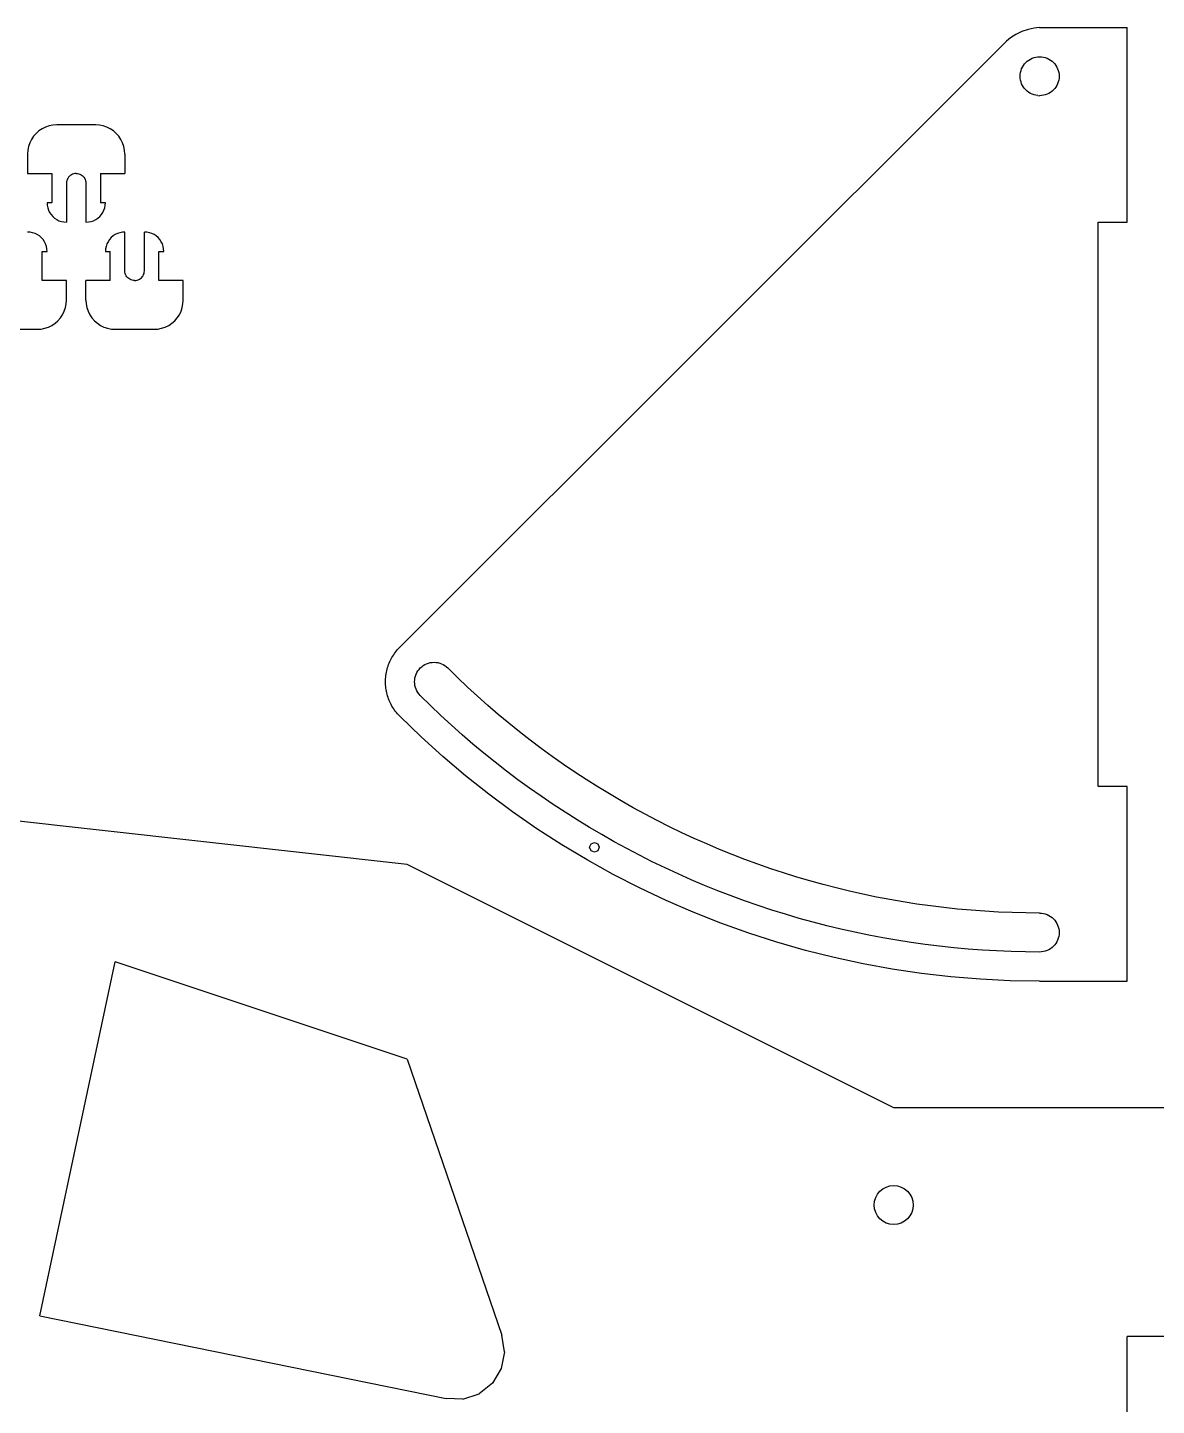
# Model space of a CAD drawing. Header units: metres. Extents: x -70 to 657, y -377 to 70.
# Drawn here: x 243 to 359, y -292.6 to -151 of the extents above; entities that cross this region are included whole.
import ezdxf

# ---------------------------------------------------------------- set-up
doc = ezdxf.new("R2010")
doc.units = ezdxf.units.M

msp = doc.modelspace()

# ---------------------------------------------------------------- linework, layer by layer
for p, q in [((345.17, -151.41), (344.56, -151.71)), ((345.81, -151.19), (345.17, -151.41)), ((346.43, -151.05), (345.81, -151.19)), ((347, -151), (346.43, -151.05)), ((347, -151), (356, -151)), ((356, -171), (356, -151)), ((343.58, -152.41), (281.24, -214.69)), ((344.02, -152.05), (343.58, -152.41)), ((344.56, -151.71), (344.02, -152.05)), ((345.73, -154.45), (345.89, -154.34)), ((345.89, -154.34), (346.06, -154.24)), ((346.06, -154.24), (346.23, -154.15)), ((346.23, -154.15), (346.42, -154.09)), ((346.42, -154.09), (346.61, -154.04)), ((346.61, -154.04), (346.8, -154.01)), ((346.8, -154.01), (347, -154)), ((347, -154), (347.2, -154.01)), ((347.2, -154.01), (347.39, -154.04)), ((347.39, -154.04), (347.58, -154.09)), ((347.58, -154.09), (347.77, -154.15)), ((347.77, -154.15), (347.94, -154.24)), ((347.94, -154.24), (348.11, -154.34)), ((348.11, -154.34), (348.27, -154.45)), ((345.01, -155.8), (345.04, -155.61)), ((345.04, -155.61), (345.09, -155.42)), ((345.09, -155.42), (345.15, -155.23)), ((345.15, -155.23), (345.24, -155.06)), ((345.24, -155.06), (345.34, -154.89)), ((345.34, -154.89), (345.45, -154.73)), ((345.45, -154.73), (345.59, -154.59)), ((345.59, -154.59), (345.73, -154.45)), ((348.27, -154.45), (348.41, -154.59)), ((348.41, -154.59), (348.55, -154.73)), ((348.55, -154.73), (348.66, -154.89)), ((348.66, -154.89), (348.76, -155.06)), ((348.76, -155.06), (348.85, -155.23)), ((348.85, -155.23), (348.91, -155.42)), ((348.91, -155.42), (348.96, -155.61)), ((348.96, -155.61), (348.99, -155.8)), ((345, -156), (345.01, -155.8)), ((345.01, -156.2), (345, -156)), ((345.04, -156.39), (345.01, -156.2)), ((345.09, -156.58), (345.04, -156.39)), ((345.15, -156.77), (345.09, -156.58)), ((345.24, -156.94), (345.15, -156.77)), ((345.34, -157.11), (345.24, -156.94)), ((345.45, -157.27), (345.34, -157.11)), ((348.66, -157.11), (348.55, -157.27)), ((348.76, -156.94), (348.66, -157.11)), ((348.85, -156.77), (348.76, -156.94)), ((348.91, -156.58), (348.85, -156.77)), ((348.96, -156.39), (348.91, -156.58)), ((348.99, -156.2), (348.96, -156.39)), ((348.99, -155.8), (349, -156)), ((349, -156), (348.99, -156.2)), ((345.59, -157.41), (345.45, -157.27)), ((345.73, -157.55), (345.59, -157.41)), ((345.89, -157.66), (345.73, -157.55)), ((346.06, -157.76), (345.89, -157.66)), ((346.23, -157.85), (346.06, -157.76)), ((346.42, -157.91), (346.23, -157.85)), ((346.61, -157.96), (346.42, -157.91)), ((346.8, -157.99), (346.61, -157.96)), ((346.8, -157.99), (347, -158)), ((347.2, -157.99), (347, -158)), ((347.39, -157.96), (347.2, -157.99)), ((347.58, -157.91), (347.39, -157.96)), ((347.77, -157.85), (347.58, -157.91)), ((347.94, -157.76), (347.77, -157.85)), ((348.11, -157.66), (347.94, -157.76)), ((348.27, -157.55), (348.11, -157.66)), ((348.41, -157.41), (348.27, -157.55)), ((348.55, -157.27), (348.41, -157.41)), ((244.5, -161.4), (244.17, -161.62)), ((244.85, -161.23), (244.5, -161.4)), ((245.22, -161.1), (244.85, -161.23)), ((245.61, -161.03), (245.22, -161.1)), ((246, -161), (245.61, -161.03)), ((250, -161), (246, -161)), ((250.39, -161.03), (250, -161)), ((250.78, -161.1), (250.39, -161.03)), ((251.15, -161.23), (250.78, -161.1)), ((251.5, -161.4), (251.15, -161.23)), ((251.83, -161.62), (251.5, -161.4)), ((243.4, -162.5), (243.23, -162.85)), ((243.62, -162.17), (243.4, -162.5)), ((243.88, -161.88), (243.62, -162.17)), ((244.17, -161.62), (243.88, -161.88)), ((252.12, -161.88), (251.83, -161.62)), ((252.38, -162.17), (252.12, -161.88)), ((252.6, -162.5), (252.38, -162.17)), ((252.77, -162.85), (252.6, -162.5)), ((243.03, -163.61), (243, -164)), ((243, -164), (243, -166)), ((243.1, -163.22), (243.03, -163.61)), ((243.23, -162.85), (243.1, -163.22)), ((252.9, -163.22), (252.77, -162.85)), ((252.97, -163.61), (252.9, -163.22)), ((253, -164), (252.97, -163.61)), ((253, -164), (253, -166)), ((243, -166), (245.5, -166)), ((245.5, -166), (245.5, -169)), ((247.01, -166.87), (247, -167)), ((247, -167), (247, -171)), ((247.03, -166.74), (247.01, -166.87)), ((247.08, -166.62), (247.03, -166.74)), ((247.13, -166.5), (247.08, -166.62)), ((247.21, -166.39), (247.13, -166.5)), ((247.29, -166.29), (247.21, -166.39)), ((247.39, -166.21), (247.29, -166.29)), ((247.5, -166.13), (247.39, -166.21)), ((247.62, -166.08), (247.5, -166.13)), ((247.74, -166.03), (247.62, -166.08)), ((247.87, -166.01), (247.74, -166.03)), ((248, -166), (247.87, -166.01)), ((248, -166), (248.13, -166.01)), ((248.13, -166.01), (248.26, -166.03)), ((248.26, -166.03), (248.38, -166.08)), ((248.38, -166.08), (248.5, -166.13)), ((248.5, -166.13), (248.61, -166.21)), ((248.61, -166.21), (248.71, -166.29)), ((248.71, -166.29), (248.79, -166.39)), ((248.79, -166.39), (248.87, -166.5)), ((248.87, -166.5), (248.92, -166.62)), ((248.92, -166.62), (248.97, -166.74)), ((248.97, -166.74), (248.99, -166.87)), ((248.99, -166.87), (249, -167)), ((249, -167), (249, -171)), ((250.5, -166), (253, -166)), ((250.5, -166), (250.5, -169)), ((245.5, -169), (245, -169)), ((245, -169), (245.02, -169.26)), ((245.02, -169.26), (245.07, -169.52)), ((245.07, -169.52), (245.15, -169.77)), ((245.15, -169.77), (245.27, -170)), ((251, -169), (250.5, -169)), ((250.73, -170), (250.85, -169.77)), ((250.85, -169.77), (250.93, -169.52)), ((250.93, -169.52), (250.98, -169.26)), ((250.98, -169.26), (251, -169)), ((245.27, -170), (245.41, -170.22)), ((245.41, -170.22), (245.59, -170.41)), ((245.59, -170.41), (245.78, -170.59)), ((245.78, -170.59), (246, -170.73)), ((246, -170.73), (246.23, -170.85)), ((246.23, -170.85), (246.48, -170.93)), ((246.48, -170.93), (246.74, -170.98)), ((246.74, -170.98), (247, -171)), ((249, -171), (249.26, -170.98)), ((249.26, -170.98), (249.52, -170.93)), ((249.52, -170.93), (249.77, -170.85)), ((249.77, -170.85), (250, -170.73)), ((250, -170.73), (250.22, -170.59)), ((250.22, -170.59), (250.41, -170.41)), ((250.41, -170.41), (250.59, -170.22)), ((250.59, -170.22), (250.73, -170)), ((353, -171), (356, -171)), ((353, -229), (353, -171)), ((243.26, -172.02), (243, -172.01)), ((243.52, -172.08), (243.26, -172.02)), ((243.77, -172.16), (243.52, -172.08)), ((244, -172.28), (243.77, -172.16)), ((244.22, -172.42), (244, -172.28)), ((244.41, -172.59), (244.22, -172.42)), ((244.59, -172.79), (244.41, -172.59)), ((251.59, -172.59), (251.41, -172.79)), ((251.78, -172.42), (251.59, -172.59)), ((252, -172.28), (251.78, -172.42)), ((252.23, -172.16), (252, -172.28)), ((252.48, -172.08), (252.23, -172.16)), ((252.74, -172.02), (252.48, -172.08)), ((253, -172.01), (252.74, -172.02)), ((253, -176.01), (253, -172.01)), ((255.26, -172.02), (255, -172.01)), ((255, -176.01), (255, -172.01)), ((255.52, -172.08), (255.26, -172.02)), ((255.77, -172.16), (255.52, -172.08)), ((256, -172.28), (255.77, -172.16)), ((256.22, -172.42), (256, -172.28)), ((256.41, -172.59), (256.22, -172.42)), ((256.59, -172.79), (256.41, -172.59)), ((244.5, -174.01), (245, -174.01)), ((244.5, -177.01), (244.5, -174.01)), ((244.73, -173.01), (244.59, -172.79)), ((244.85, -173.24), (244.73, -173.01)), ((244.93, -173.49), (244.85, -173.24)), ((244.98, -173.75), (244.93, -173.49)), ((245, -174.01), (244.98, -173.75)), ((251.02, -173.75), (251, -174.01)), ((251, -174.01), (251.5, -174.01)), ((251.07, -173.49), (251.02, -173.75)), ((251.15, -173.24), (251.07, -173.49)), ((251.27, -173.01), (251.15, -173.24)), ((251.41, -172.79), (251.27, -173.01)), ((251.5, -177.01), (251.5, -174.01)), ((256.5, -174.01), (257, -174.01)), ((256.5, -177.01), (256.5, -174.01)), ((256.73, -173.01), (256.59, -172.79)), ((256.85, -173.24), (256.73, -173.01)), ((256.93, -173.49), (256.85, -173.24)), ((256.98, -173.75), (256.93, -173.49)), ((257, -174.01), (256.98, -173.75)), ((253.01, -176.14), (253, -176.01)), ((253.03, -176.27), (253.01, -176.14)), ((253.08, -176.39), (253.03, -176.27)), ((253.13, -176.51), (253.08, -176.39)), ((253.21, -176.62), (253.13, -176.51)), ((253.29, -176.71), (253.21, -176.62)), ((253.39, -176.8), (253.29, -176.71)), ((253.5, -176.87), (253.39, -176.8)), ((253.62, -176.93), (253.5, -176.87)), ((253.74, -176.97), (253.62, -176.93)), ((253.87, -177), (253.74, -176.97)), ((254.13, -177), (254.26, -176.97)), ((254.26, -176.97), (254.38, -176.93)), ((254.38, -176.93), (254.5, -176.87)), ((254.5, -176.87), (254.61, -176.8)), ((254.61, -176.8), (254.71, -176.71)), ((254.71, -176.71), (254.79, -176.62)), ((254.79, -176.62), (254.87, -176.51)), ((254.87, -176.51), (254.92, -176.39)), ((254.92, -176.39), (254.97, -176.27)), ((254.97, -176.27), (254.99, -176.14)), ((254.99, -176.14), (255, -176.01)), ((247, -177.01), (244.5, -177.01)), ((247, -179.01), (247, -177.01)), ((251.5, -177.01), (249, -177.01)), ((249, -179.01), (249, -177.01)), ((254, -177.01), (253.87, -177)), ((254, -177.01), (254.13, -177)), ((259, -177.01), (256.5, -177.01)), ((259, -179.01), (259, -177.01)), ((246.77, -180.16), (246.9, -179.78)), ((246.9, -179.78), (246.97, -179.4)), ((246.97, -179.4), (247, -179.01)), ((249, -179.01), (249.03, -179.4)), ((249.03, -179.4), (249.1, -179.78)), ((249.1, -179.78), (249.23, -180.16)), ((258.77, -180.16), (258.9, -179.78)), ((258.9, -179.78), (258.97, -179.4)), ((258.97, -179.4), (259, -179.01)), ((245.83, -181.39), (246.12, -181.13)), ((246.12, -181.13), (246.38, -180.83)), ((246.38, -180.83), (246.6, -180.51)), ((246.6, -180.51), (246.77, -180.16)), ((249.23, -180.16), (249.4, -180.51)), ((249.4, -180.51), (249.62, -180.83)), ((249.62, -180.83), (249.88, -181.13)), ((249.88, -181.13), (250.17, -181.39)), ((257.83, -181.39), (258.12, -181.13)), ((258.12, -181.13), (258.38, -180.83)), ((258.38, -180.83), (258.6, -180.51)), ((258.6, -180.51), (258.77, -180.16)), ((240, -182.01), (244, -182.01)), ((244, -182.01), (244.39, -181.98)), ((244.39, -181.98), (244.78, -181.9)), ((244.78, -181.9), (245.15, -181.78)), ((245.15, -181.78), (245.5, -181.61)), ((245.5, -181.61), (245.83, -181.39)), ((250.17, -181.39), (250.5, -181.61)), ((250.5, -181.61), (250.85, -181.78)), ((250.85, -181.78), (251.22, -181.9)), ((251.22, -181.9), (251.61, -181.98)), ((251.61, -181.98), (252, -182.01)), ((252, -182.01), (256, -182.01)), ((256, -182.01), (256.39, -181.98)), ((256.39, -181.98), (256.78, -181.9)), ((256.78, -181.9), (257.15, -181.78)), ((257.15, -181.78), (257.5, -181.61)), ((257.5, -181.61), (257.83, -181.39)), ((280.71, -215.31), (280.81, -215.18)), ((280.81, -215.18), (280.91, -215.05)), ((280.91, -215.05), (281.02, -214.93)), ((281.02, -214.93), (281.13, -214.81)), ((281.13, -214.81), (281.24, -214.69)), ((279.99, -216.77), (280.04, -216.62)), ((280.04, -216.62), (280.1, -216.46)), ((280.1, -216.46), (280.16, -216.31)), ((280.16, -216.31), (280.22, -216.16)), ((280.22, -216.16), (280.29, -216.01)), ((280.29, -216.01), (280.36, -215.87)), ((280.36, -215.87), (280.44, -215.73)), ((280.44, -215.73), (280.53, -215.59)), ((280.53, -215.59), (280.62, -215.45)), ((280.62, -215.45), (280.71, -215.31)), ((283.51, -216.68), (283.66, -216.56)), ((283.66, -216.56), (283.83, -216.46)), ((283.83, -216.46), (284.01, -216.38)), ((284.01, -216.38), (284.19, -216.31)), ((284.19, -216.31), (284.38, -216.26)), ((284.38, -216.26), (284.58, -216.24)), ((284.58, -216.24), (284.77, -216.23)), ((284.77, -216.23), (284.97, -216.24)), ((284.97, -216.24), (285.16, -216.26)), ((285.16, -216.26), (285.36, -216.31)), ((285.36, -216.31), (285.54, -216.38)), ((285.54, -216.38), (285.72, -216.46)), ((285.72, -216.46), (285.89, -216.56)), ((285.89, -216.56), (286.04, -216.68)), ((279.78, -218.06), (279.79, -217.9)), ((279.79, -217.9), (279.8, -217.74)), ((279.8, -217.74), (279.82, -217.57)), ((279.82, -217.57), (279.84, -217.41)), ((279.84, -217.41), (279.87, -217.25)), ((279.87, -217.25), (279.91, -217.09)), ((279.91, -217.09), (279.94, -216.93)), ((279.94, -216.93), (279.99, -216.77)), ((282.77, -218.23), (282.78, -218.03)), ((282.78, -218.03), (282.81, -217.84)), ((282.81, -217.84), (282.86, -217.64)), ((282.86, -217.64), (282.93, -217.46)), ((282.93, -217.46), (283.01, -217.28)), ((283.01, -217.28), (283.11, -217.11)), ((283.11, -217.11), (283.23, -216.96)), ((283.23, -216.96), (283.36, -216.81)), ((283.36, -216.81), (283.51, -216.68)), ((286.04, -216.68), (286.19, -216.81)), ((287.19, -217.8), (286.19, -216.81)), ((288.21, -218.77), (287.19, -217.8)), ((279.77, -218.23), (279.78, -218.06)), ((279.78, -218.39), (279.77, -218.23)), ((279.79, -218.55), (279.78, -218.39)), ((279.8, -218.72), (279.79, -218.55)), ((279.82, -218.88), (279.8, -218.72)), ((279.84, -219.04), (279.82, -218.88)), ((279.87, -219.2), (279.84, -219.04)), ((279.91, -219.36), (279.87, -219.2)), ((279.94, -219.52), (279.91, -219.36)), ((282.78, -218.42), (282.77, -218.23)), ((282.81, -218.62), (282.78, -218.42)), ((282.86, -218.81), (282.81, -218.62)), ((282.93, -218.99), (282.86, -218.81)), ((283.01, -219.17), (282.93, -218.99)), ((283.11, -219.34), (283.01, -219.17)), ((283.23, -219.49), (283.11, -219.34)), ((289.25, -219.72), (288.21, -218.77)), ((279.99, -219.68), (279.94, -219.52)), ((280.04, -219.83), (279.99, -219.68)), ((280.1, -219.99), (280.04, -219.83)), ((280.16, -220.14), (280.1, -219.99)), ((280.22, -220.29), (280.16, -220.14)), ((280.29, -220.44), (280.22, -220.29)), ((280.36, -220.58), (280.29, -220.44)), ((280.44, -220.73), (280.36, -220.58)), ((280.53, -220.87), (280.44, -220.73)), ((280.62, -221), (280.53, -220.87)), ((283.36, -219.64), (283.23, -219.49)), ((284.41, -220.67), (283.36, -219.64)), ((285.48, -221.69), (284.41, -220.67)), ((290.3, -220.66), (289.25, -219.72)), ((291.36, -221.58), (290.3, -220.66)), ((280.71, -221.14), (280.62, -221)), ((280.81, -221.27), (280.71, -221.14)), ((280.91, -221.4), (280.81, -221.27)), ((281.02, -221.52), (280.91, -221.4)), ((281.13, -221.64), (281.02, -221.52)), ((281.24, -221.76), (281.13, -221.64)), ((283.43, -223.88), (281.24, -221.76)), ((286.56, -222.69), (285.48, -221.69)), ((292.44, -222.48), (291.36, -221.58)), ((287.66, -223.67), (286.56, -222.69)), ((288.77, -224.63), (287.66, -223.67)), ((293.54, -223.36), (292.44, -222.48)), ((294.65, -224.23), (293.54, -223.36)), ((285.68, -225.92), (283.43, -223.88)), ((289.9, -225.57), (288.77, -224.63)), ((295.77, -225.08), (294.65, -224.23)), ((296.91, -225.9), (295.77, -225.08)), ((288, -227.89), (285.68, -225.92)), ((291.05, -226.5), (289.9, -225.57)), ((292.21, -227.4), (291.05, -226.5)), ((298.06, -226.72), (296.91, -225.9)), ((290.39, -229.78), (288, -227.89)), ((293.39, -228.29), (292.21, -227.4)), ((299.22, -227.51), (298.06, -226.72)), ((300.4, -228.28), (299.22, -227.51)), ((294.58, -229.16), (293.39, -228.29)), ((295.78, -230), (294.58, -229.16)), ((301.59, -229.03), (300.4, -228.28)), ((302.79, -229.76), (301.59, -229.03)), ((356, -229), (353, -229)), ((356, -249), (356, -229)), ((292.83, -231.59), (290.39, -229.78)), ((297, -230.83), (295.78, -230)), ((304, -230.48), (302.79, -229.76)), ((305.22, -231.17), (304, -230.48)), ((282, -237), (237, -232)), ((295.33, -233.33), (292.83, -231.59)), ((298.23, -231.64), (297, -230.83)), ((299.47, -232.43), (298.23, -231.64)), ((306.46, -231.85), (305.22, -231.17)), ((307.71, -232.5), (306.46, -231.85)), ((297.89, -234.98), (295.33, -233.33)), ((300.73, -233.2), (299.47, -232.43)), ((302, -233.94), (300.73, -233.2)), ((308.96, -233.13), (307.71, -232.5)), ((310.23, -233.74), (308.96, -233.13)), ((300.5, -236.54), (297.89, -234.98)), ((300.75, -235.24), (300.9, -234.89)), ((300.9, -234.89), (301.25, -234.74)), ((301.25, -234.74), (301.6, -234.89)), ((301.6, -234.89), (301.75, -235.24)), ((303.28, -234.67), (302, -233.94)), ((304.57, -235.37), (303.28, -234.67)), ((311.51, -234.33), (310.23, -233.74)), ((312.79, -234.9), (311.51, -234.33)), ((314.09, -235.45), (312.79, -234.9)), ((300.9, -235.59), (300.75, -235.24)), ((301.25, -235.74), (300.9, -235.59)), ((301.6, -235.59), (301.25, -235.74)), ((301.75, -235.24), (301.6, -235.59)), ((305.88, -236.06), (304.57, -235.37)), ((307.19, -236.72), (305.88, -236.06)), ((315.39, -235.98), (314.09, -235.45)), ((316.71, -236.49), (315.39, -235.98)), ((332, -262), (282, -237)), ((303.16, -238.02), (300.5, -236.54)), ((308.52, -237.36), (307.19, -236.72)), ((309.86, -237.98), (308.52, -237.36)), ((318.03, -236.97), (316.71, -236.49)), ((319.36, -237.44), (318.03, -236.97)), ((320.69, -237.88), (319.36, -237.44)), ((322.04, -238.3), (320.69, -237.88)), ((305.87, -239.41), (303.16, -238.02)), ((311.2, -238.57), (309.86, -237.98)), ((312.56, -239.15), (311.2, -238.57)), ((313.92, -239.7), (312.56, -239.15)), ((323.39, -238.69), (322.04, -238.3)), ((324.74, -239.07), (323.39, -238.69)), ((326.1, -239.42), (324.74, -239.07)), ((308.62, -240.71), (305.87, -239.41)), ((311.41, -241.92), (308.62, -240.71)), ((315.3, -240.23), (313.92, -239.7)), ((316.68, -240.74), (315.3, -240.23)), ((327.47, -239.75), (326.1, -239.42)), ((328.84, -240.06), (327.47, -239.75)), ((330.22, -240.35), (328.84, -240.06)), ((331.6, -240.61), (330.22, -240.35)), ((332.99, -240.85), (331.6, -240.61)), ((314.24, -243.04), (311.41, -241.92)), ((318.07, -241.22), (316.68, -240.74)), ((319.47, -241.69), (318.07, -241.22)), ((320.87, -242.12), (319.47, -241.69)), ((322.29, -242.54), (320.87, -242.12)), ((334.38, -241.07), (332.99, -240.85)), ((335.77, -241.26), (334.38, -241.07)), ((337.17, -241.44), (335.77, -241.26)), ((338.57, -241.59), (337.17, -241.44)), ((339.97, -241.71), (338.57, -241.59)), ((341.38, -241.82), (339.97, -241.71)), ((342.78, -241.9), (341.38, -241.82)), ((344.19, -241.95), (342.78, -241.9)), ((345.59, -241.99), (344.19, -241.95)), ((347, -242), (345.59, -241.99)), ((347, -242), (347.2, -242.01)), ((347.2, -242.01), (347.39, -242.04)), ((347.39, -242.04), (347.58, -242.09)), ((347.58, -242.09), (347.77, -242.15)), ((317.11, -244.06), (314.24, -243.04)), ((323.71, -242.93), (322.29, -242.54)), ((325.13, -243.3), (323.71, -242.93)), ((326.56, -243.65), (325.13, -243.3)), ((347.77, -242.15), (347.94, -242.24)), ((347.94, -242.24), (348.11, -242.34)), ((348.11, -242.34), (348.27, -242.45)), ((348.27, -242.45), (348.41, -242.59)), ((348.41, -242.59), (348.55, -242.73)), ((348.55, -242.73), (348.66, -242.89)), ((348.66, -242.89), (348.76, -243.06)), ((348.76, -243.06), (348.85, -243.23)), ((348.85, -243.23), (348.91, -243.42)), ((348.91, -243.42), (348.96, -243.61)), ((320, -245), (317.11, -244.06)), ((328, -243.97), (326.56, -243.65)), ((329.44, -244.27), (328, -243.97)), ((330.89, -244.55), (329.44, -244.27)), ((332.34, -244.8), (330.89, -244.55)), ((333.79, -245.03), (332.34, -244.8)), ((348.76, -244.94), (348.66, -245.11)), ((348.85, -244.77), (348.76, -244.94)), ((348.91, -244.58), (348.85, -244.77)), ((348.96, -244.39), (348.91, -244.58)), ((348.96, -243.61), (348.99, -243.8)), ((348.99, -244.2), (348.96, -244.39)), ((348.99, -243.8), (349, -244)), ((349, -244), (348.99, -244.2)), ((322.93, -245.83), (320, -245)), ((325.88, -246.57), (322.93, -245.83)), ((335.25, -245.23), (333.79, -245.03)), ((336.71, -245.41), (335.25, -245.23)), ((338.18, -245.57), (336.71, -245.41)), ((339.65, -245.7), (338.18, -245.57)), ((341.11, -245.81), (339.65, -245.7)), ((342.58, -245.89), (341.11, -245.81)), ((344.06, -245.95), (342.58, -245.89)), ((345.53, -245.99), (344.06, -245.95)), ((347, -246), (345.53, -245.99)), ((347.2, -245.99), (347, -246)), ((347.39, -245.96), (347.2, -245.99)), ((347.58, -245.91), (347.39, -245.96)), ((347.77, -245.85), (347.58, -245.91)), ((347.94, -245.76), (347.77, -245.85)), ((348.11, -245.66), (347.94, -245.76)), ((348.27, -245.55), (348.11, -245.66)), ((348.41, -245.41), (348.27, -245.55)), ((348.55, -245.27), (348.41, -245.41)), ((348.66, -245.11), (348.55, -245.27)), ((244.27, -283.38), (252, -247)), ((282, -257), (252, -247)), ((328.86, -247.21), (325.88, -246.57)), ((331.85, -247.76), (328.86, -247.21)), ((334.86, -248.2), (331.85, -247.76)), ((337.88, -248.55), (334.86, -248.2)), ((340.92, -248.8), (337.88, -248.55)), ((343.96, -248.95), (340.92, -248.8)), ((347, -249), (343.96, -248.95)), ((347, -249), (356, -249)), ((282, -257), (291.73, -285.38)), ((402, -262), (332, -262)), ((330.59, -270.59), (330.89, -270.34)), ((330.89, -270.34), (331.23, -270.15)), ((331.23, -270.15), (331.61, -270.04)), ((331.61, -270.04), (332, -270)), ((332, -270), (332.39, -270.04)), ((332.39, -270.04), (332.77, -270.15)), ((332.77, -270.15), (333.11, -270.34)), ((333.11, -270.34), (333.41, -270.59)), ((330, -272), (330.04, -271.61)), ((330.04, -271.61), (330.15, -271.23)), ((330.15, -271.23), (330.34, -270.89)), ((330.34, -270.89), (330.59, -270.59)), ((333.41, -270.59), (333.66, -270.89)), ((333.66, -270.89), (333.85, -271.23)), ((333.85, -271.23), (333.96, -271.61)), ((333.96, -271.61), (334, -272)), ((330.04, -272.39), (330, -272)), ((330.15, -272.77), (330.04, -272.39)), ((330.34, -273.11), (330.15, -272.77)), ((330.59, -273.41), (330.34, -273.11)), ((333.66, -273.11), (333.41, -273.41)), ((333.85, -272.77), (333.66, -273.11)), ((333.96, -272.39), (333.85, -272.77)), ((334, -272), (333.96, -272.39)), ((330.89, -273.66), (330.59, -273.41)), ((331.23, -273.85), (330.89, -273.66)), ((331.61, -273.96), (331.23, -273.85)), ((332, -274), (331.61, -273.96)), ((332.39, -273.96), (332, -274)), ((332.77, -273.85), (332.39, -273.96)), ((333.11, -273.66), (332.77, -273.85)), ((333.41, -273.41), (333.11, -273.66)), ((244.27, -283.38), (286, -291.9)), ((292, -287.1), (291.73, -285.38)), ((356, -293.25), (356, -285.5)), ((362, -285.5), (356, -285.5)), ((292, -287.1), (291.66, -288.81)), ((291.66, -288.81), (290.76, -290.3)), ((287.74, -291.94), (289.39, -291.39)), ((290.76, -290.3), (289.39, -291.39)), ((287.74, -291.94), (286, -291.9))]:
    msp.add_line(p, q)

doc.saveas('drawing.dxf')
